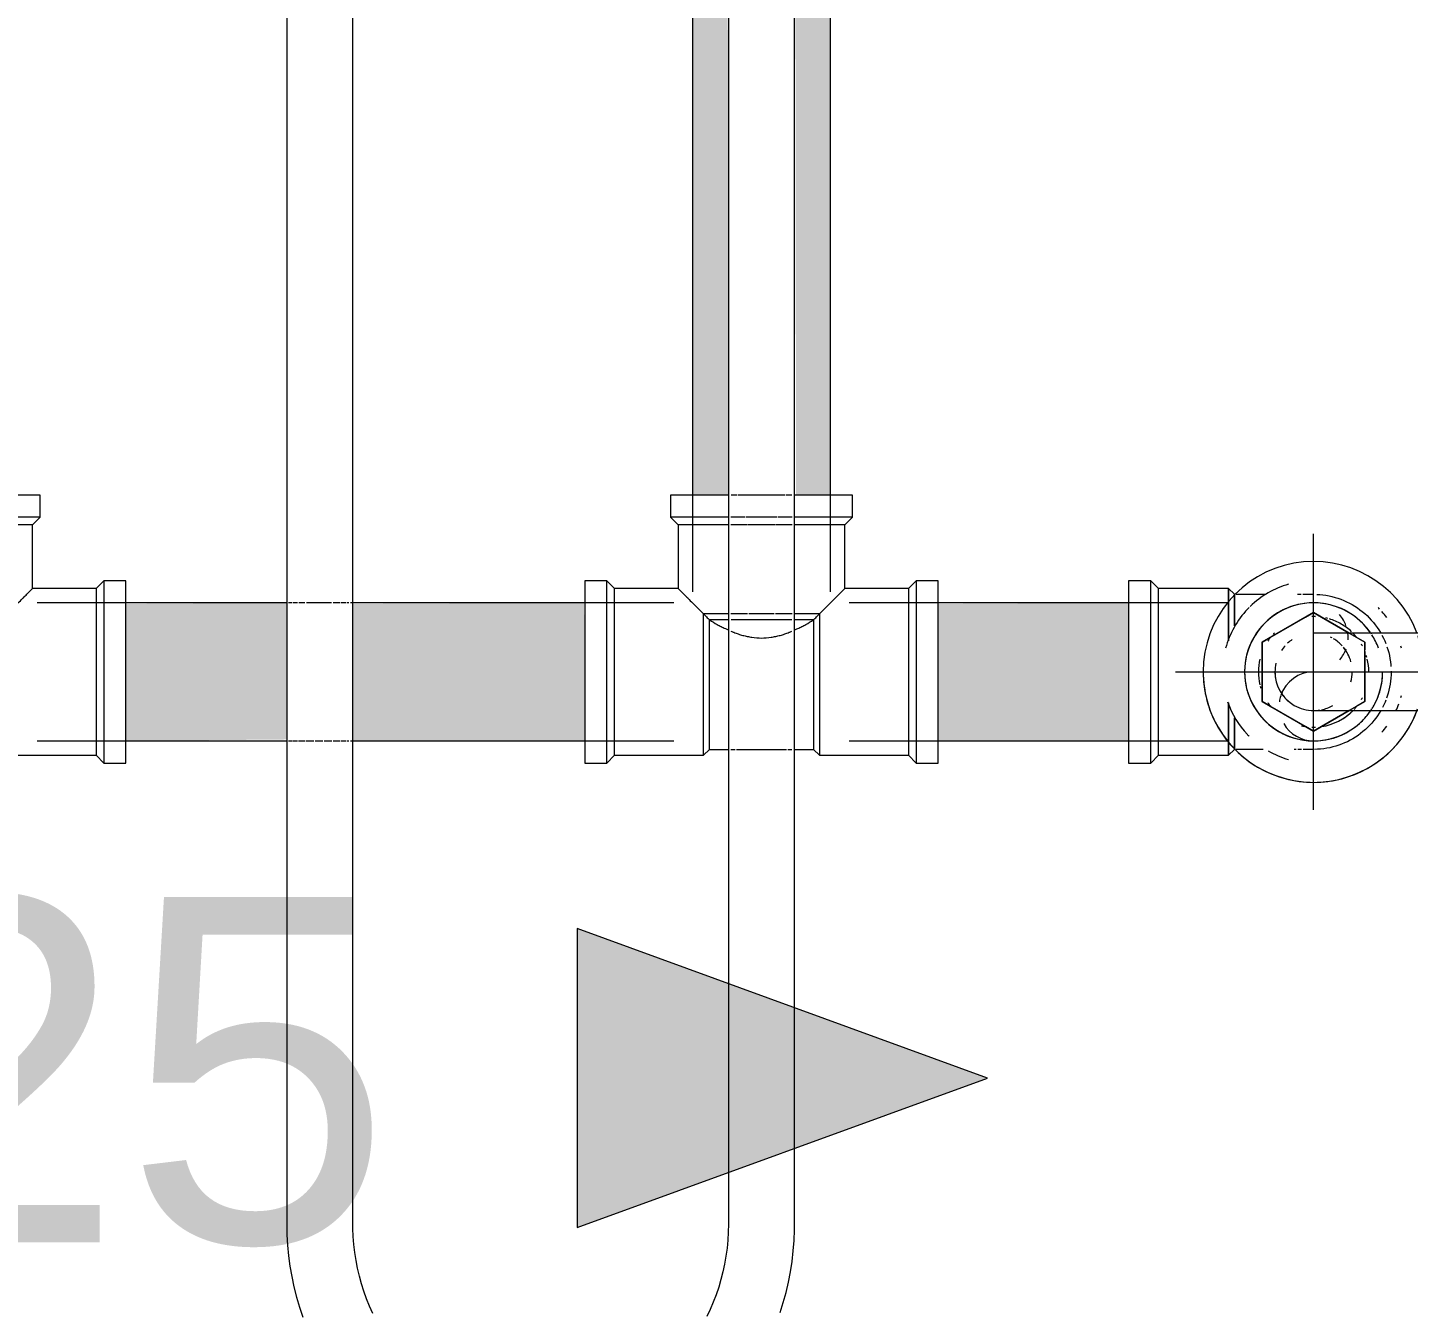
# Model space of a CAD drawing. Header units: metres. Extents: x 15 to 69.3, y -12.4 to 16.4.
# Drawn here: x 27.5395 to 27.7896, y 0.084 to 0.3166 of the extents above; entities that cross this region are included whole.
import ezdxf

# ---------------------------------------------------------------- set-up
doc = ezdxf.new("R2010")
doc.units = ezdxf.units.M
for name, color, linetype, lineweight in [('A-ANNO-DIMS', 7, 'Continuous', 5), ('A-ANNO-DIMS-25', 7, 'Continuous', 5), ('P-PIPE', 7, 'Continuous', 5), ('P-PIPE-CNTR', 7, 'Continuous', 5), ('P-PIPE-IDEN', 7, 'Continuous', 5), ('P-SANR-FIXT', 7, 'Continuous', 5)]:
    doc.layers.add(name, color=color, linetype=linetype, lineweight=lineweight)
doc.styles.add('Arial_1', font='arial.ttf', dxfattribs={"height": 0.0625})
doc.styles.add('Century Gothic_4', font='GOTHIC.TTF', dxfattribs={"height": 0.0375})
doc.dimstyles.new('Setores_1_5_1', dxfattribs={"dimscale": 0.3048, "dimtxt": 0.039156, "dimasz": 0.260417, "dimexe": 0.19685, "dimexo": 0.123031, "dimgap": 0.143537, "dimtad": 1, "dimrnd": 0.01, "dimzin": 0, "dimdsep": 46, "dimtxsty": 'Century Gothic_4', "dimblk1": 'OBLIQUE', "dimblk2": 'OBLIQUE', "dimsah": 1, "dimcen": 0.09, "dimazin": 0, "dimtfac": 1, "dimtdec": 4, "dimtix": 1, "dimtmove": 0, "dimatfit": 3, "dimfxl": 1, "dimtvp": 1, "dimtolj": 1, "dimtzin": 0, "dimarcsym": 2})

# ---------------------------------------------------------------- blocks, each defined once
blk = doc.blocks.new('UT_Bacia com caixa acoplada - UT_Bacia com caixa acoplada-3248018-AA')
at = {"layer": 'P-SANR-FIXT'}
for start, end in [(34.3456, 180), (180, 325.6544)]:
    blk.add_arc((-12.88067, 0.2), 0.0125, start, end, dxfattribs=at)
at = {"layer": 'P-SANR-FIXT', "color": 254, "true_color": 0xdfdfdf}
for start, end in [(120, 180), (60.0003, 119.9994), (205.9319, 239.9925), (240, 299.9886)]:
    blk.add_arc((-12.88067, 0.2), 0.0125, start, end, dxfattribs=at)
at = {"layer": 'P-SANR-FIXT', "color": 253, "true_color": 0xa6a6a6}
blk.add_arc((-12.88067, 0.2), 0.0125, 330, 360, dxfattribs=at)
at = {"layer": 'P-SANR-FIXT', "color": 7, "true_color": 0xf3f3f3}
for start, end in [(340.9311, 0), (334.5793, 339.5608)]:
    blk.add_arc((-12.88067, 0.2), 0.0125, start, end, dxfattribs=at)
blk = doc.blocks.new('Celite_Flexivel_Metais - 300mm Aço Inox - 1_2_-3607260-AA')
at = {"layer": 'P-SANR-FIXT', "color": 7, "true_color": 0xfafafa}
for p, q in [((-12.84067, 0.406), (-12.84244, 0.406)), ((-12.84067, 0.406), (-12.83933, 0.406)), ((-12.83928, 0.406), (-12.83067, 0.406)), ((-12.83928, 0.406), (-12.83326, 0.406)), ((-12.83326, 0.406), (-12.83067, 0.406)), ((-12.83067, 0.406), (-12.82101, 0.406)), ((-12.83067, 0.406), (-12.82101, 0.406)), ((-12.83067, 0.406), (-12.83067, 0.405)), ((-12.82101, 0.406), (-12.82067, 0.406)), ((-12.8189, 0.406), (-12.82067, 0.406)), ((-12.84067, 0.391), (-12.83933, 0.391)), ((-12.83932, 0.391), (-12.83848, 0.391)), ((-12.83847, 0.391), (-12.83932, 0.391)), ((-12.83848, 0.391), (-12.83932, 0.391)), ((-12.83821, 0.391), (-12.83774, 0.391)), ((-12.83774, 0.391), (-12.83821, 0.391)), ((-12.83779, 0.391), (-12.83816, 0.391)), ((-12.83767, 0.391), (-12.8368, 0.391)), ((-12.83767, 0.391), (-12.8368, 0.391)), ((-12.83674, 0.391), (-12.83568, 0.391)), ((-12.83674, 0.391), (-12.83568, 0.391)), ((-12.83562, 0.391), (-12.82572, 0.391)), ((-12.83562, 0.391), (-12.82572, 0.391)), ((-12.82567, 0.391), (-12.82461, 0.391)), ((-12.82567, 0.391), (-12.82461, 0.391)), ((-12.82454, 0.391), (-12.82367, 0.391)), ((-12.82454, 0.391), (-12.82367, 0.391)), ((-12.8236, 0.391), (-12.82202, 0.391)), ((-12.82202, 0.391), (-12.8236, 0.391)), ((-12.82203, 0.391), (-12.82355, 0.391)), ((-12.82201, 0.391), (-12.82067, 0.391)), ((-12.83749, 0.371), (-12.83704, 0.371)), ((-12.83674, 0.371), (-12.83516, 0.371)), ((-12.835, 0.371), (-12.82461, 0.371)), ((-12.82456, 0.371), (-12.82385, 0.371))]:
    blk.add_line(p, q, dxfattribs=at)
at = {"layer": 'P-SANR-FIXT', "color": 7, "true_color": 0xf3f3f3}
for p, q in [((-12.84244, 0.406), (-12.83067, 0.406)), ((-12.83067, 0.406), (-12.8189, 0.406)), ((-12.83067, 0.39281), (-12.84067, 0.39281)), ((-12.8236, 0.39281), (-12.83067, 0.39281)), ((-12.82067, 0.39281), (-12.82338, 0.39281)), ((-12.84067, 0.391), (-12.83933, 0.391)), ((-12.83933, 0.391), (-12.84067, 0.391)), ((-12.83847, 0.391), (-12.83932, 0.391)), ((-12.82203, 0.391), (-12.83816, 0.391)), ((-12.82201, 0.391), (-12.82067, 0.391)), ((-12.82067, 0.391), (-12.82201, 0.391)), ((-12.83706, 0.371), (-12.83767, 0.371)), ((-12.83706, 0.371), (-12.83767, 0.371)), ((-12.83518, 0.371), (-12.83674, 0.371)), ((-12.83518, 0.371), (-12.83674, 0.371)), ((-12.82461, 0.371), (-12.83503, 0.371)), ((-12.82461, 0.371), (-12.83503, 0.371)), ((-12.82367, 0.371), (-12.82454, 0.371)), ((-12.82367, 0.371), (-12.82454, 0.371))]:
    blk.add_line(p, q, dxfattribs=at)
at = {"layer": 'P-SANR-FIXT'}
for p, q in [((-12.84244, 0.406), (-12.84244, 0.405)), ((-12.83067, 0.405), (-12.83067, 0.406)), ((-12.8189, 0.406), (-12.8189, 0.405)), ((-12.83767, 0.28593), (-12.83767, 0.22)), ((-12.82367, 0.22), (-12.82367, 0.26536)), ((-12.88067, 0.21073), (-12.88997, 0.20537)), ((-12.87421, 0.207), (-12.88067, 0.21073)), ((-12.88997, 0.20537), (-12.88997, 0.19463)), ((-12.85067, 0.207), (-12.86067, 0.207)), ((-12.88997, 0.19463), (-12.88067, 0.18927)), ((-12.88067, 0.18927), (-12.87421, 0.193)), ((-12.86067, 0.193), (-12.85067, 0.193))]:
    blk.add_line(p, q, dxfattribs=at)
at = {"layer": 'P-SANR-FIXT', "color": 253, "true_color": 0xa6a6a6}
for p, q in [((-12.84244, 0.406), (-12.84244, 0.405)), ((-12.8189, 0.406), (-12.8189, 0.405)), ((-12.84244, 0.405), (-12.84244, 0.40469)), ((-12.84244, 0.40443), (-12.84244, 0.391)), ((-12.83067, 0.391), (-12.83067, 0.4045)), ((-12.8189, 0.405), (-12.8189, 0.40085)), ((-12.8189, 0.40081), (-12.8189, 0.391)), ((-12.84067, 0.39281), (-12.84067, 0.391)), ((-12.82067, 0.391), (-12.82067, 0.39281)), ((-12.83067, 0.391), (-12.84244, 0.391)), ((-12.83932, 0.391), (-12.83932, 0.371)), ((-12.8189, 0.391), (-12.83067, 0.391)), ((-12.82203, 0.371), (-12.82203, 0.391)), ((-12.83932, 0.371), (-12.83903, 0.371)), ((-12.83903, 0.371), (-12.83704, 0.371)), ((-12.83767, 0.371), (-12.83767, 0.28593)), ((-12.83679, 0.371), (-12.83516, 0.371)), ((-12.835, 0.371), (-12.82203, 0.371)), ((-12.82367, 0.26536), (-12.82367, 0.371)), ((-12.88212, 0.20989), (-12.88067, 0.21073)), ((-12.88067, 0.21073), (-12.87922, 0.20989)), ((-12.88852, 0.2062), (-12.88212, 0.20989)), ((-12.87922, 0.20989), (-12.87421, 0.207)), ((-12.88997, 0.20537), (-12.88852, 0.2062)), ((-12.88997, 0.20369), (-12.88997, 0.20537)), ((-12.87138, 0.20537), (-12.87421, 0.207)), ((-12.87138, 0.19463), (-12.87138, 0.20537)), ((-12.88997, 0.19631), (-12.88997, 0.20369)), ((-12.88997, 0.19463), (-12.88997, 0.19631)), ((-12.88852, 0.1938), (-12.88997, 0.19463)), ((-12.88212, 0.19011), (-12.88852, 0.1938)), ((-12.87421, 0.193), (-12.87922, 0.19011)), ((-12.87421, 0.193), (-12.87138, 0.19463)), ((-12.88067, 0.18927), (-12.88212, 0.19011)), ((-12.87922, 0.19011), (-12.88067, 0.18927))]:
    blk.add_line(p, q, dxfattribs=at)
at = {"layer": 'P-SANR-FIXT', "color": 7, "true_color": 0xfdfdfd}
for p, q in [((-12.83933, 0.406), (-12.84067, 0.406)), ((-12.83574, 0.406), (-12.83926, 0.406)), ((-12.83067, 0.406), (-12.83567, 0.406)), ((-12.82067, 0.406), (-12.83067, 0.406)), ((-12.83067, 0.4045), (-12.83067, 0.39281)), ((-12.83932, 0.391), (-12.83842, 0.391)), ((-12.83816, 0.391), (-12.83774, 0.391)), ((-12.83679, 0.391), (-12.83749, 0.391)), ((-12.83746, 0.391), (-12.83684, 0.391)), ((-12.83684, 0.391), (-12.83746, 0.391)), ((-12.83679, 0.391), (-12.83567, 0.391)), ((-12.83567, 0.391), (-12.83679, 0.391)), ((-12.83572, 0.391), (-12.83674, 0.391)), ((-12.835, 0.391), (-12.83566, 0.391)), ((-12.83563, 0.391), (-12.83067, 0.391)), ((-12.83067, 0.391), (-12.83563, 0.391)), ((-12.82568, 0.391), (-12.835, 0.391)), ((-12.83067, 0.391), (-12.82572, 0.391)), ((-12.82572, 0.391), (-12.83067, 0.391)), ((-12.82567, 0.391), (-12.82456, 0.391)), ((-12.82456, 0.391), (-12.82567, 0.391)), ((-12.82461, 0.391), (-12.82563, 0.391)), ((-12.82385, 0.391), (-12.82456, 0.391)), ((-12.82451, 0.391), (-12.82388, 0.391)), ((-12.82388, 0.391), (-12.82451, 0.391)), ((-12.8236, 0.391), (-12.82203, 0.391))]:
    blk.add_line(p, q, dxfattribs=at)
at = {"layer": 'P-SANR-FIXT', "color": 254, "true_color": 0xdfdfdf}
for p, q in [((-12.84244, 0.405), (-12.84244, 0.40469)), ((-12.84244, 0.40443), (-12.84244, 0.391)), ((-12.8189, 0.405), (-12.8189, 0.40085)), ((-12.8189, 0.40081), (-12.8189, 0.391)), ((-12.83067, 0.39281), (-12.84067, 0.39281)), ((-12.8236, 0.39281), (-12.83067, 0.39281)), ((-12.82067, 0.39281), (-12.82338, 0.39281)), ((-12.84244, 0.391), (-12.84067, 0.391)), ((-12.84067, 0.391), (-12.83067, 0.391)), ((-12.84033, 0.391), (-12.84067, 0.391)), ((-12.83067, 0.391), (-12.84033, 0.391)), ((-12.83067, 0.391), (-12.82067, 0.391)), ((-12.82067, 0.391), (-12.83067, 0.391)), ((-12.82067, 0.391), (-12.8189, 0.391)), ((-12.83932, 0.371), (-12.83773, 0.371)), ((-12.83706, 0.371), (-12.83767, 0.371)), ((-12.83706, 0.371), (-12.83767, 0.371)), ((-12.83518, 0.371), (-12.83674, 0.371)), ((-12.83518, 0.371), (-12.83674, 0.371)), ((-12.82461, 0.371), (-12.83503, 0.371)), ((-12.82717, 0.371), (-12.83503, 0.371)), ((-12.82461, 0.371), (-12.82717, 0.371)), ((-12.82367, 0.371), (-12.82454, 0.371)), ((-12.82367, 0.371), (-12.82454, 0.371)), ((-12.82362, 0.371), (-12.82203, 0.371)), ((-12.87421, 0.207), (-12.87283, 0.2062)), ((-12.87269, 0.20612), (-12.87138, 0.20537)), ((-12.87138, 0.20537), (-12.87138, 0.20396)), ((-12.87138, 0.20369), (-12.87138, 0.19631)), ((-12.87138, 0.19631), (-12.87138, 0.19463)), ((-12.87283, 0.1938), (-12.87421, 0.193)), ((-12.87138, 0.19463), (-12.87283, 0.1938))]:
    blk.add_line(p, q, dxfattribs=at)
at = {"layer": 'P-SANR-FIXT', "color": 7, "true_color": 0xfefefe}
for p, q in [((-12.83067, 0.39281), (-12.83067, 0.391)), ((-12.83743, 0.391), (-12.83679, 0.391)), ((-12.83674, 0.391), (-12.83567, 0.391)), ((-12.83562, 0.391), (-12.83067, 0.391)), ((-12.83067, 0.391), (-12.82572, 0.391)), ((-12.82567, 0.391), (-12.82461, 0.391)), ((-12.82456, 0.391), (-12.82391, 0.391))]:
    blk.add_line(p, q, dxfattribs=at)
at = {"layer": 'P-SANR-FIXT', "flags": 128}
for points in [[(-12.85067, 0.193), (-12.84959, 0.19302), (-12.84852, 0.19309), (-12.84744, 0.19319), (-12.84637, 0.19334), (-12.84531, 0.19354), (-12.84426, 0.19377), (-12.84321, 0.19405), (-12.84218, 0.19437), (-12.84116, 0.19473), (-12.84016, 0.19513), (-12.83917, 0.19557), (-12.83821, 0.19605), (-12.83726, 0.19657), (-12.83633, 0.19712), (-12.83543, 0.19772), (-12.83455, 0.19834), (-12.8337, 0.19901), (-12.83287, 0.1997), (-12.83207, 0.20043), (-12.8313, 0.20119), (-12.83057, 0.20198), (-12.82986, 0.2028), (-12.82919, 0.20364), (-12.82856, 0.20451), (-12.82795, 0.20541), (-12.82739, 0.20633), (-12.82686, 0.20727), (-12.82637, 0.20824), (-12.82592, 0.20922), (-12.82551, 0.21022), (-12.82514, 0.21123), (-12.82481, 0.21226), (-12.82452, 0.2133), (-12.82427, 0.21435), (-12.82407, 0.21541), (-12.8239, 0.21648), (-12.82378, 0.21755), (-12.82371, 0.21863), (-12.82368, 0.21971), (-12.82367, 0.22)], [(-12.83767, 0.22), (-12.83768, 0.21948), (-12.83772, 0.21896), (-12.83777, 0.21844), (-12.83784, 0.21793), (-12.83793, 0.21742), (-12.83805, 0.21691), (-12.83818, 0.21641), (-12.83833, 0.21591), (-12.83851, 0.21542), (-12.8387, 0.21494), (-12.83891, 0.21446), (-12.83914, 0.214), (-12.83939, 0.21354), (-12.83966, 0.21309), (-12.83994, 0.21266), (-12.84025, 0.21224), (-12.84057, 0.21183), (-12.8409, 0.21143), (-12.84125, 0.21104), (-12.84162, 0.21067), (-12.842, 0.21032), (-12.84239, 0.20998), (-12.8428, 0.20966), (-12.84322, 0.20935), (-12.84365, 0.20906), (-12.84409, 0.20879), (-12.84455, 0.20853), (-12.84501, 0.2083), (-12.84548, 0.20808), (-12.84596, 0.20788), (-12.84645, 0.2077), (-12.84695, 0.20755), (-12.84745, 0.20741), (-12.84795, 0.20729), (-12.84846, 0.20719), (-12.84898, 0.20711), (-12.84949, 0.20705), (-12.85001, 0.20702), (-12.85053, 0.207), (-12.85067, 0.207)], [(-12.86067, 0.207), (-12.86147, 0.207), (-12.86227, 0.207), (-12.86307, 0.207), (-12.86386, 0.207), (-12.86465, 0.207), (-12.86543, 0.207), (-12.8662, 0.207), (-12.86696, 0.207), (-12.86772, 0.207), (-12.86846, 0.207), (-12.86919, 0.207), (-12.86991, 0.207), (-12.87061, 0.207), (-12.8713, 0.207), (-12.87197, 0.207), (-12.87262, 0.207), (-12.87325, 0.207), (-12.87386, 0.207), (-12.87445, 0.207), (-12.87502, 0.207), (-12.87557, 0.207), (-12.87609, 0.207), (-12.87659, 0.207), (-12.87706, 0.207), (-12.8775, 0.207), (-12.87792, 0.207), (-12.87831, 0.207), (-12.87868, 0.207), (-12.87901, 0.207), (-12.87931, 0.207), (-12.87959, 0.207), (-12.87983, 0.207), (-12.88005, 0.207), (-12.88023, 0.207), (-12.88038, 0.207), (-12.8805, 0.207), (-12.88059, 0.207), (-12.88065, 0.207), (-12.88067, 0.207), (-12.88067, 0.207)], [(-12.88067, 0.193), (-12.88066, 0.193), (-12.88061, 0.193), (-12.88053, 0.193), (-12.88042, 0.193), (-12.88027, 0.193), (-12.8801, 0.193), (-12.87989, 0.193), (-12.87966, 0.193), (-12.87939, 0.193), (-12.87909, 0.193), (-12.87877, 0.193), (-12.87841, 0.193), (-12.87803, 0.193), (-12.87762, 0.193), (-12.87718, 0.193), (-12.87672, 0.193), (-12.87622, 0.193), (-12.87571, 0.193), (-12.87517, 0.193), (-12.87461, 0.193), (-12.87402, 0.193), (-12.87342, 0.193), (-12.87279, 0.193), (-12.87214, 0.193), (-12.87148, 0.193), (-12.8708, 0.193), (-12.8701, 0.193), (-12.86939, 0.193), (-12.86866, 0.193), (-12.86792, 0.193), (-12.86717, 0.193), (-12.86641, 0.193), (-12.86564, 0.193), (-12.86486, 0.193), (-12.86407, 0.193), (-12.86328, 0.193), (-12.86249, 0.193), (-12.86169, 0.193), (-12.86089, 0.193), (-12.86067, 0.193)]]:
    blk.add_lwpolyline(points, dxfattribs=at)
at = {"layer": 'P-SANR-FIXT'}
for radius, start, end in [(0.02, 20.6709, 180), (0.02, 180, 339.3291), (0.01, 278.3378, 315.3414)]:
    blk.add_arc((-12.88067, 0.2), radius, start, end, dxfattribs=at)
at = {"layer": 'P-SANR-FIXT', "color": 253, "true_color": 0xa6a6a6}
for radius, start, end in [(0.02, 20.6709, 180), (0.01, 88.0145, 91.728), (0.01, 60.0005, 73.403), (0.01, 46.5979, 60), (0.007, 123.4379, 132.2346), (0.007, 61.4378, 64.2857), (0.007, 42.2301, 58.8197), (0.01, 38.3378, 44.6686), (0.02, 15, 19.0065), (0.007, 137.7654, 146.5621), (0.02, 0, 14.2779), (0.01, 166.588, 180), (0.02, 180, 195), (0.01, 180, 193.4137), (0.007, 180, 240), (0.007, 345, 0), (0.02, 345.6596, 0), (0.007, 213.4379, 222.2346), (0.02, 195, 225), (0.007, 227.7654, 236.5621), (0.007, 240, 270), (0.007, 270, 279.1553), (0.007, 270, 279.1553), (0.007, 281.5301, 300), (0.007, 281.5301, 300), (0.02, 285, 339.3291), (0.01, 301.9411, 312.367), (0.02, 339.3291, 340.4135), (0.01, 257.2363, 260.4879), (0.01, 268.272, 270), (0.01, 270, 271.9855), (0.02, 225, 255), (0.02, 255, 285)]:
    blk.add_arc((-12.88067, 0.2), radius, start, end, dxfattribs=at)
at = {"layer": 'P-SANR-FIXT', "color": 254, "true_color": 0xdfdfdf}
for radius, start, end in [(0.01, 87.9416, 91.7848), (0.01, 75, 77.2296), (0.01, 140.4879, 146.2256), (0.01, 135, 137.2328), (0.02, 15, 19.0065), (0.007, 15, 39.7311), (0.007, 30.1914, 38.5714), (0.01, 28.0145, 30), (0.02, 0, 14.2779), (0.007, 167.0919, 180), (0.01, 0, 13.4127), (0.007, 180, 192.9081), (0.02, 345.6596, 0), (0.01, 330, 331.9855), (0.01, 213.7744, 219.5121), (0.007, 270, 279.1553), (0.007, 281.5301, 300), (0.01, 317.2371, 320.4879), (0.02, 339.3291, 340.4135), (0.01, 268.2152, 272.0584)]:
    blk.add_arc((-12.88067, 0.2), radius, start, end, dxfattribs=at)
at = {"layer": 'P-SANR-FIXT', "color": 7, "true_color": 0xf3f3f3}
for radius, start, end in [(0.007, 15, 39.7311), (0.01, 27.9416, 30), (0.01, 15, 17.2223), (0.01, 195, 197.2215)]:
    blk.add_arc((-12.88067, 0.2), radius, start, end, dxfattribs=at)
at = {"layer": 'P-SANR-FIXT', "color": 7, "true_color": 0xfafafa}
blk.add_arc((-12.88067, 0.2), 0.01, 330, 332.0584, dxfattribs=at)
blk = doc.blocks.new('Joelho 45_90 - Agua Fria_Soldavel - MEP - Tigre - Standard-3523191-AA')
at = {"layer": 'P-PIPE'}
for p, q in [((-12.91017, 0.2165), (-12.91417, 0.2165)), ((-12.91417, 0.2165), (-12.91417, 0.2)), ((-12.90877, 0.2151), (-12.91017, 0.2165)), ((-12.91017, 0.2), (-12.91017, 0.2165)), ((-12.89607, 0.2151), (-12.90877, 0.2151)), ((-12.90877, 0.2), (-12.90877, 0.2151)), ((-12.89497, 0.21404), (-12.89607, 0.2151)), ((-12.89607, 0.2151), (-12.89607, 0.21258)), ((-12.89607, 0.21258), (-12.89607, 0.2151)), ((-12.91417, 0.2), (-12.91417, 0.1835)), ((-12.91017, 0.1835), (-12.91017, 0.2)), ((-12.90877, 0.1849), (-12.90877, 0.2)), ((-12.89607, 0.18742), (-12.89607, 0.1849)), ((-12.89607, 0.1849), (-12.89607, 0.18742)), ((-12.89607, 0.1849), (-12.89497, 0.18596)), ((-12.91417, 0.1835), (-12.91017, 0.1835)), ((-12.91017, 0.1835), (-12.90877, 0.1849)), ((-12.90877, 0.1849), (-12.89607, 0.1849))]:
    blk.add_line(p, q, dxfattribs=at)
at = {"layer": 'P-PIPE', "color": 253, "true_color": 0xa6a6a6}
for p, q in [((-12.89497, 0.20833), (-12.89497, 0.21402)), ((-12.89497, 0.21402), (-12.89497, 0.20833)), ((-12.89607, 0.21258), (-12.89607, 0.20562)), ((-12.89607, 0.20562), (-12.89607, 0.21258)), ((-12.86663, 0.20015), (-12.86663, 0.2)), ((-12.89607, 0.19438), (-12.89607, 0.18742)), ((-12.89607, 0.18742), (-12.89607, 0.19438)), ((-12.89497, 0.18598), (-12.89497, 0.19167)), ((-12.89497, 0.19167), (-12.89497, 0.18598)), ((-12.89482, 0.18596), (-12.89497, 0.18596)), ((-12.88385, 0.18596), (-12.88422, 0.18596))]:
    blk.add_line(p, q, dxfattribs=at)
at = {"layer": 'P-PIPE', "color": 253, "true_color": 0xa6a6a6, "flags": 128}
for points in [[(-12.8947, 0.21404), (-12.8944, 0.21404), (-12.89383, 0.21404), (-12.89326, 0.21404), (-12.8927, 0.21404), (-12.89213, 0.21404), (-12.89157, 0.21404), (-12.89102, 0.21404), (-12.89048, 0.21404), (-12.88994, 0.21404), (-12.88951, 0.21404)], [(-12.8836, 0.21404), (-12.88326, 0.21404), (-12.88294, 0.21404)], [(-12.88264, 0.21404), (-12.88236, 0.21404), (-12.8821, 0.21404), (-12.88186, 0.21404), (-12.88165, 0.21404), (-12.88145, 0.21404), (-12.88127, 0.21404)], [(-12.86829, 0.20662), (-12.86804, 0.20612), (-12.8678, 0.20561), (-12.8676, 0.20512)], [(-12.86739, 0.20456), (-12.86722, 0.20403), (-12.86707, 0.20348), (-12.86694, 0.20294), (-12.86684, 0.20239), (-12.86675, 0.20183), (-12.86669, 0.20127), (-12.86667, 0.20098)], [(-12.86663, 0.2), (-12.86664, 0.19944), (-12.86668, 0.19888), (-12.86673, 0.19832), (-12.86681, 0.19776), (-12.86691, 0.19721), (-12.86704, 0.19666), (-12.86718, 0.19612), (-12.86735, 0.19558), (-12.86747, 0.19522)], [(-12.86761, 0.19487), (-12.86774, 0.19453), (-12.86797, 0.19402), (-12.86822, 0.19352)], [(-12.88979, 0.18596), (-12.89033, 0.18596), (-12.89087, 0.18596), (-12.89142, 0.18596), (-12.89198, 0.18596), (-12.89254, 0.18596), (-12.89311, 0.18596), (-12.89368, 0.18596), (-12.89425, 0.18596), (-12.8947, 0.18596)], [(-12.88286, 0.18596), (-12.88317, 0.18596), (-12.8835, 0.18596)], [(-12.88123, 0.18596), (-12.8814, 0.18596), (-12.88159, 0.18596), (-12.8818, 0.18596), (-12.88204, 0.18596), (-12.88229, 0.18596), (-12.88256, 0.18596)]]:
    blk.add_lwpolyline(points, dxfattribs=at)
at = {"layer": 'P-PIPE', "flags": 128}
for points in [[(-12.88127, 0.21404), (-12.88112, 0.21404), (-12.88099, 0.21404), (-12.88088, 0.21404), (-12.8808, 0.21404), (-12.88073, 0.21404), (-12.88069, 0.21404), (-12.88067, 0.21404)], [(-12.88011, 0.21403), (-12.87955, 0.214), (-12.87899, 0.21394), (-12.87844, 0.21386), (-12.87788, 0.21376), (-12.87734, 0.21364), (-12.87679, 0.21349), (-12.87626, 0.21333), (-12.87573, 0.21314), (-12.87521, 0.21293), (-12.87469, 0.2127), (-12.87419, 0.21245), (-12.8737, 0.21218), (-12.87322, 0.2119), (-12.87275, 0.21159), (-12.87229, 0.21126), (-12.87185, 0.21092), (-12.87142, 0.21056), (-12.871, 0.21018), (-12.8706, 0.20978), (-12.87022, 0.20937), (-12.86985, 0.20895), (-12.8695, 0.20851), (-12.86917, 0.20805), (-12.86886, 0.20759), (-12.86857, 0.20711)], [(-12.86849, 0.19302), (-12.86878, 0.19254), (-12.86909, 0.19207), (-12.86941, 0.19162), (-12.86976, 0.19117), (-12.87012, 0.19074), (-12.8705, 0.19033), (-12.87089, 0.18993), (-12.8713, 0.18955), (-12.87173, 0.18918), (-12.87217, 0.18883), (-12.87262, 0.1885), (-12.87309, 0.18819), (-12.87357, 0.18789), (-12.87406, 0.18762), (-12.87456, 0.18736), (-12.87507, 0.18713), (-12.87559, 0.18691), (-12.87611, 0.18672), (-12.87665, 0.18655), (-12.87719, 0.1864), (-12.87774, 0.18627), (-12.87829, 0.18616), (-12.87884, 0.18608), (-12.8794, 0.18602), (-12.87996, 0.18598), (-12.88052, 0.18596)], [(-12.88068, 0.18596), (-12.88072, 0.18596), (-12.88078, 0.18596), (-12.88086, 0.18596), (-12.88096, 0.18596), (-12.88108, 0.18596), (-12.88123, 0.18596)]]:
    blk.add_lwpolyline(points, dxfattribs=at)
at = {"layer": 'P-PIPE', "color": 253, "true_color": 0xa6a6a6}
for start, end in [(105.9022, 119.9998), (120, 134.0982), (136.5303, 165), (135, 136.4385), (43.5615, 45), (36.6473, 41.4149), (199.2509, 203.3538), (199.3794, 223.4697), (318.5851, 323.3527), (223.5615, 225), (240, 254.0961)]:
    blk.add_arc((-12.88067, 0.2), 0.0165, start, end, dxfattribs=at)
at = {"layer": 'P-PIPE', "color": 254, "true_color": 0xdfdfdf}
for radius, start, end in [(0.0125, 120, 135), (0.0125, 105, 119.9994), (0.0125, 90, 105), (0.0125, 135, 195), (0.0165, 15, 16.4385), (0.0165, 343.5615, 345), (0.0165, 334.7117, 339.4621), (0.0125, 240, 270), (0.0125, 270, 285), (0.0125, 285, 299.9886)]:
    blk.add_arc((-12.88067, 0.2), radius, start, end, dxfattribs=at)
at = {"layer": 'P-PIPE', "color": 7, "true_color": 0xf3f3f3}
for start, end in [(345, 0), (334.5793, 339.5608), (340.9311, 345)]:
    blk.add_arc((-12.88067, 0.2), 0.0125, start, end, dxfattribs=at)
blk = doc.blocks.new('Te_Reducao - Agua Fria_Soldavel - MEP - Tigre - Standard-2488-AA')
at = {"layer": 'P-PIPE'}
for p, q in [((-13.14431, 0.232), (-13.14431, 0.228)), ((-13.11131, 0.232), (-13.14431, 0.232)), ((-13.11131, 0.228), (-13.11131, 0.232)), ((-13.14431, 0.228), (-13.14291, 0.2266)), ((-13.11131, 0.228), (-13.14431, 0.228)), ((-13.11271, 0.2266), (-13.11131, 0.228)), ((-13.14291, 0.2266), (-13.14291, 0.2151)), ((-13.11271, 0.2266), (-13.14291, 0.2266)), ((-13.11271, 0.2151), (-13.11271, 0.2266)), ((-13.15581, 0.2165), (-13.15981, 0.2165)), ((-13.15981, 0.2165), (-13.15981, 0.1835)), ((-13.15441, 0.2151), (-13.15581, 0.2165)), ((-13.15581, 0.1835), (-13.15581, 0.2165)), ((-13.14291, 0.2151), (-13.15441, 0.2151)), ((-13.15441, 0.1849), (-13.15441, 0.2151)), ((-13.10121, 0.2151), (-13.11271, 0.2151)), ((-13.09981, 0.2165), (-13.10121, 0.2151)), ((-13.10121, 0.2151), (-13.10121, 0.1849)), ((-13.09581, 0.2165), (-13.09981, 0.2165)), ((-13.09981, 0.2165), (-13.09981, 0.1835)), ((-13.09581, 0.1835), (-13.09581, 0.2165)), ((-13.11731, 0.2105), (-13.13831, 0.2105)), ((-13.13831, 0.1849), (-13.13831, 0.2105)), ((-13.11731, 0.2105), (-13.11731, 0.1849)), ((-13.11841, 0.2094), (-13.13721, 0.2094)), ((-13.13721, 0.18596), (-13.13721, 0.2094)), ((-13.11841, 0.2094), (-13.11841, 0.18596)), ((-13.13831, 0.1849), (-13.13721, 0.18596)), ((-13.13721, 0.18596), (-13.12781, 0.18596)), ((-13.12781, 0.18596), (-13.11841, 0.18596)), ((-13.11841, 0.18596), (-13.11731, 0.1849)), ((-13.15981, 0.1835), (-13.15581, 0.1835)), ((-13.15581, 0.1835), (-13.15441, 0.1849)), ((-13.15441, 0.1849), (-13.13831, 0.1849)), ((-13.11731, 0.1849), (-13.10121, 0.1849)), ((-13.10121, 0.1849), (-13.09981, 0.1835)), ((-13.09981, 0.1835), (-13.09581, 0.1835))]:
    blk.add_line(p, q, dxfattribs=at)
for points, knots in [([(-13.14291, 0.2151), (-13.14291, 0.21509), (-13.14272, 0.21492), (-13.14215, 0.21435), (-13.14168, 0.21387), (-13.14124, 0.21344), (-13.14077, 0.21296), (-13.13985, 0.21204), (-13.13894, 0.21115), (-13.13831, 0.2105)], [0, 0, 0, 0, 0.25, 0.375, 0.5, 0.5625, 0.625, 0.75, 1, 1, 1, 1]), ([(-13.11731, 0.2105), (-13.11667, 0.21115), (-13.11576, 0.21204), (-13.11484, 0.21296), (-13.11437, 0.21344), (-13.11404, 0.21376), (-13.11374, 0.21406), (-13.11339, 0.21442), (-13.11289, 0.21492), (-13.11271, 0.21509), (-13.11271, 0.2151)], [0, 0, 0, 0, 0.25, 0.375, 0.4375, 0.5, 0.5625, 0.625, 0.75, 1, 1, 1, 1]), ([(-13.13721, 0.2094), (-13.13676, 0.20911), (-13.13607, 0.2087), (-13.1351, 0.20819), (-13.13436, 0.20783), (-13.1336, 0.20749), (-13.13282, 0.20715), (-13.13202, 0.20685), (-13.13121, 0.2066), (-13.13038, 0.20642), (-13.12926, 0.20622), (-13.12839, 0.20615), (-13.12781, 0.20613)], [0, 0, 0, 0, 0.166667, 0.25, 0.333333, 0.416667, 0.5, 0.583333, 0.666667, 0.75, 0.833333, 1, 1, 1, 1]), ([(-13.12781, 0.20613), (-13.12722, 0.20615), (-13.12635, 0.20622), (-13.12523, 0.20642), (-13.12441, 0.2066), (-13.12359, 0.20685), (-13.1228, 0.20715), (-13.12201, 0.20749), (-13.12125, 0.20783), (-13.12051, 0.20819), (-13.11955, 0.2087), (-13.11885, 0.20911), (-13.11841, 0.2094)], [0, 0, 0, 0, 0.166667, 0.25, 0.333333, 0.416667, 0.5, 0.583333, 0.666667, 0.75, 0.833333, 1, 1, 1, 1])]:
    blk.add_open_spline(points, degree=3, knots=knots, dxfattribs=at)
for points in [[(-13.13831, 0.2105), (-13.13812, 0.21032), (-13.13776, 0.20995), (-13.13739, 0.20958), (-13.13721, 0.2094)], [(-13.11841, 0.2094), (-13.11822, 0.20958), (-13.11786, 0.20995), (-13.11749, 0.21032), (-13.11731, 0.2105)]]:
    blk.add_open_spline(points, degree=3, dxfattribs=at)
blk = doc.blocks.new('UT_Ducha higiênica - UT_Ducha higiênica-3615605-AA')
at = {"layer": 'P-SANR-FIXT'}
for p, q in [((-13.06667, 0.59383), (-13.06667, 0.1)), ((-13.05467, 0.1), (-13.05467, 0.55829)), ((-12.98667, 0.4381), (-12.98667, 0.1)), ((-12.97467, 0.1), (-12.97467, 0.4381))]:
    blk.add_line(p, q, dxfattribs=at)
at = {"layer": 'P-SANR-FIXT', "flags": 128}
for points in [[(-13.06667, 0.1), (-13.06664, 0.09809), (-13.06653, 0.09619), (-13.06635, 0.09429), (-13.06609, 0.0924), (-13.06577, 0.09052), (-13.06537, 0.08865), (-13.0649, 0.08681), (-13.06436, 0.08498), (-13.06376, 0.08318)], [(-12.9773, 0.08401), (-12.97673, 0.08582), (-12.97622, 0.08766), (-12.97579, 0.08951), (-12.97542, 0.09138), (-12.97513, 0.09327), (-12.97491, 0.09516), (-12.97476, 0.09706), (-12.97468, 0.09897), (-12.97467, 0.1)], [(-12.98667, 0.1), (-12.9867, 0.09855), (-12.98678, 0.0971), (-12.98692, 0.09566), (-12.98711, 0.09422), (-12.98736, 0.09279), (-12.98766, 0.09138), (-12.98802, 0.08998), (-12.98843, 0.08859), (-12.98889, 0.08723), (-12.9894, 0.08588), (-12.98996, 0.08456), (-12.99057, 0.08327)], [(-13.05106, 0.08386), (-13.05165, 0.08517), (-13.05219, 0.0865), (-13.05268, 0.08785), (-13.05312, 0.08923), (-13.0535, 0.09062), (-13.05383, 0.09203), (-13.05411, 0.09345), (-13.05433, 0.09488), (-13.0545, 0.09632), (-13.05461, 0.09777), (-13.05467, 0.09922), (-13.05467, 0.1)]]:
    blk.add_lwpolyline(points, dxfattribs=at)
blk = doc.blocks.new('Te_Reducao - Agua Fria_Soldavel - MEP - Tigre - Standard-V35-AA')
at = {"layer": 'P-PIPE'}
for p, q in [((-12.99717, 0.232), (-12.99717, 0.228)), ((-12.98673, 0.232), (-12.99717, 0.232)), ((-12.96417, 0.232), (-12.97462, 0.232)), ((-12.96417, 0.228), (-12.96417, 0.232)), ((-12.99717, 0.228), (-12.99577, 0.2266)), ((-12.98676, 0.228), (-12.99717, 0.228)), ((-12.96417, 0.228), (-12.97459, 0.228)), ((-12.96557, 0.2266), (-12.96417, 0.228)), ((-12.99577, 0.2266), (-12.99577, 0.2151)), ((-12.98674, 0.2266), (-12.99577, 0.2266)), ((-12.96557, 0.2266), (-12.9746, 0.2266)), ((-12.96557, 0.2151), (-12.96557, 0.2266)), ((-13.00867, 0.2165), (-13.01267, 0.2165)), ((-13.01267, 0.2165), (-13.01267, 0.1835)), ((-13.00727, 0.2151), (-13.00867, 0.2165)), ((-13.00867, 0.1835), (-13.00867, 0.2165)), ((-12.99577, 0.2151), (-13.00727, 0.2151)), ((-13.00727, 0.1849), (-13.00727, 0.2151)), ((-12.95407, 0.2151), (-12.96557, 0.2151)), ((-12.95267, 0.2165), (-12.95407, 0.2151)), ((-12.95407, 0.2151), (-12.95407, 0.1849)), ((-12.94867, 0.2165), (-12.95267, 0.2165)), ((-12.95267, 0.2165), (-12.95267, 0.1835)), ((-12.94867, 0.1835), (-12.94867, 0.2165)), ((-12.98671, 0.2105), (-12.99117, 0.2105)), ((-12.99117, 0.1849), (-12.99117, 0.2105)), ((-12.97017, 0.2105), (-12.97464, 0.2105)), ((-12.97017, 0.2105), (-12.97017, 0.1849)), ((-12.98668, 0.2094), (-12.99007, 0.2094)), ((-12.99007, 0.18596), (-12.99007, 0.2094)), ((-12.97127, 0.2094), (-12.97467, 0.2094)), ((-12.97127, 0.2094), (-12.97127, 0.18596)), ((-12.99117, 0.1849), (-12.99007, 0.18596)), ((-12.99007, 0.18596), (-12.98662, 0.18596)), ((-12.97473, 0.18596), (-12.97127, 0.18596)), ((-12.97127, 0.18596), (-12.97017, 0.1849)), ((-13.01267, 0.1835), (-13.00867, 0.1835)), ((-13.00867, 0.1835), (-13.00727, 0.1849)), ((-13.00727, 0.1849), (-12.99117, 0.1849)), ((-12.97017, 0.1849), (-12.95407, 0.1849)), ((-12.95407, 0.1849), (-12.95267, 0.1835)), ((-12.95267, 0.1835), (-12.94867, 0.1835))]:
    blk.add_line(p, q, dxfattribs=at)
at = {"layer": 'P-PIPE', "color": 253, "true_color": 0xa6a6a6}
for p, q in [((-12.98514, 0.232), (-12.98618, 0.232)), ((-12.9764, 0.232), (-12.98494, 0.232)), ((-12.97516, 0.232), (-12.97621, 0.232)), ((-12.98368, 0.228), (-12.98623, 0.228)), ((-12.97781, 0.228), (-12.98354, 0.228)), ((-12.97512, 0.228), (-12.97767, 0.228)), ((-12.9833, 0.2266), (-12.98622, 0.2266)), ((-12.97821, 0.2266), (-12.98313, 0.2266)), ((-12.97512, 0.2266), (-12.97805, 0.2266)), ((-12.98321, 0.2105), (-12.98621, 0.2105)), ((-12.97836, 0.2105), (-12.98299, 0.2105)), ((-12.97513, 0.2105), (-12.97814, 0.2105)), ((-12.97516, 0.2094), (-12.98619, 0.2094)), ((-12.9862, 0.18596), (-12.98542, 0.18596)), ((-12.98518, 0.18596), (-12.98067, 0.18596)), ((-12.98067, 0.18596), (-12.97617, 0.18596)), ((-12.97592, 0.18596), (-12.97515, 0.18596))]:
    blk.add_line(p, q, dxfattribs=at)
at = {"layer": 'P-PIPE'}
for points, knots in [([(-12.99577, 0.2151), (-12.99577, 0.21509), (-12.99559, 0.21492), (-12.99502, 0.21435), (-12.99455, 0.21387), (-12.99411, 0.21344), (-12.99364, 0.21296), (-12.99272, 0.21204), (-12.99181, 0.21115), (-12.99117, 0.2105)], [0, 0, 0, 0, 0.25, 0.375, 0.5, 0.5625, 0.625, 0.75, 1, 1, 1, 1]), ([(-12.97017, 0.2105), (-12.96954, 0.21115), (-12.96863, 0.21204), (-12.96771, 0.21296), (-12.96724, 0.21344), (-12.96691, 0.21376), (-12.96661, 0.21406), (-12.96626, 0.21442), (-12.96576, 0.21492), (-12.96557, 0.21509), (-12.96557, 0.2151)], [0, 0, 0, 0, 0.25, 0.375, 0.4375, 0.5, 0.5625, 0.625, 0.75, 1, 1, 1, 1]), ([(-12.99007, 0.2094), (-12.98963, 0.20911), (-12.98893, 0.2087), (-12.98797, 0.20819), (-12.9873, 0.20787), (-12.98687, 0.20767), (-12.98669, 0.20759)], [0, 0, 0, 0, 0.1666667, 0.25, 0.3333333, 0.3917491, 0.3917491, 0.3917491, 0.3917491]), ([(-12.97465, 0.20759), (-12.97447, 0.20767), (-12.97404, 0.20787), (-12.97338, 0.20819), (-12.97241, 0.2087), (-12.97172, 0.20911), (-12.97127, 0.2094)], [0.6082509, 0.6082509, 0.6082509, 0.6082509, 0.6666667, 0.75, 0.8333333, 1, 1, 1, 1])]:
    blk.add_open_spline(points, degree=3, knots=knots, dxfattribs=at)
for points in [[(-12.99117, 0.2105), (-12.99099, 0.21032), (-12.99062, 0.20995), (-12.99026, 0.20958), (-12.99007, 0.2094)], [(-12.97127, 0.2094), (-12.97109, 0.20958), (-12.97072, 0.20995), (-12.97036, 0.21032), (-12.97017, 0.2105)]]:
    blk.add_open_spline(points, degree=3, dxfattribs=at)
at = {"layer": 'P-PIPE', "color": 253, "true_color": 0xa6a6a6}
for points, knots in [([(-12.9862, 0.20737), (-12.98603, 0.2073), (-12.98559, 0.20712), (-12.98488, 0.20685), (-12.98434, 0.20669), (-12.98407, 0.20661)], [0.4448264, 0.4448264, 0.4448264, 0.4448264, 0.5, 0.5833333, 0.6666667, 0.6666667, 0.6666667, 0.6666667]), ([(-12.98407, 0.20661), (-12.9838, 0.20654), (-12.98325, 0.20642), (-12.98213, 0.20622), (-12.98126, 0.20615), (-12.98067, 0.20613)], [0.6666667, 0.6666667, 0.6666667, 0.6666667, 0.75, 0.8333333, 1, 1, 1, 1]), ([(-12.98067, 0.20613), (-12.98009, 0.20615), (-12.97922, 0.20622), (-12.9781, 0.20642), (-12.97755, 0.20654), (-12.97728, 0.20661)], [0, 0, 0, 0, 0.1666667, 0.25, 0.3333333, 0.3333333, 0.3333333, 0.3333333]), ([(-12.97728, 0.20661), (-12.977, 0.20669), (-12.97646, 0.20685), (-12.97575, 0.20712), (-12.97532, 0.2073), (-12.97515, 0.20737)], [0.3333333, 0.3333333, 0.3333333, 0.3333333, 0.4166667, 0.5, 0.5551907, 0.5551907, 0.5551907, 0.5551907])]:
    blk.add_open_spline(points, degree=3, knots=knots, dxfattribs=at)
blk = doc.blocks.new('DIMBLOCK27-AA')
at = {"layer": 'A-ANNO-DIMS-25', "lineweight": 25}
for p, q in [((28.27531, 1.8), (28.23563, 1.83969)), ((28.27531, 1.8), (28.315, 1.76031)), ((28.27531, 0), (28.23563, 0.03969)), ((28.27531, 0), (28.315, -0.03969))]:
    blk.add_line(p, q, dxfattribs=at)
at = {"layer": 'A-ANNO-DIMS-25'}
for p, q in [((28.27531, 1.8), (27.30197, 1.8)), ((28.27531, 1.8), (28.27531, 0)), ((28.27531, 1.8), (28.33531, 1.8)), ((28.27531, 0), (28.21531, 0)), ((28.27531, 0), (28.29394, 0))]:
    blk.add_line(p, q, dxfattribs=at)
at = {"layer": 'A-ANNO-DIMS-25', "color": 0, "insert": (28.1835, 0.81734), "char_height": 0.0375, "width": 0.198392, "attachment_point": 1, "rotation": 90, "line_spacing_factor": 0.984502, "style": 'Century Gothic_4'}
blk.add_mtext('1,80 m', dxfattribs=at)
blk = doc.blocks.new('_Oblique')
at = {"color": 0, "linetype": 'ByBlock', "lineweight": -2}
blk.add_line((-0.5, -0.5), (0.5, 0.5), dxfattribs=at)
blk = doc.blocks.new('Anotacao_Tuboseta - Fluxo 1-2612753-AA')
at = {"layer": 'P-PIPE-IDEN'}
blk.add_hatch(color=256, dxfattribs=at).paths.add_polyline_path([(-15.63293, 0.81861), (-15.68703, 0.81861), (-15.65998, 0.89293)])
for p, q in [((-15.65998, 0.89293), (-15.68703, 0.81861)), ((-15.63293, 0.81861), (-15.65998, 0.89293)), ((-15.68703, 0.81861), (-15.63293, 0.81861))]:
    blk.add_line(p, q, dxfattribs=at)

msp = doc.modelspace()

# ---------------------------------------------------------------- hatches: boundary and pattern name
at = {"layer": 'P-PIPE', "true_color": 0x00ffff}
h = msp.add_hatch(color=4, dxfattribs=at)
h.paths.add_polyline_path([(27.66, 0.232), (27.66647, 0.232), (27.66622, 0.4381), (27.66381, 0.4381), (27.66363, 0.45716), (27.65997, 0.45716), (27.65997, 0.232)])
h.paths.add_polyline_path([(27.67009, 0.46268), (27.67013, 0.46619), (27.67009, 0.46466), (27.67009, 0.46314)])
for points in [[(27.67889, 0.232), (27.68497, 0.232), (27.6847, 0.45716), (27.68113, 0.45716), (27.68086, 0.4381), (27.67847, 0.4381), (27.67872, 0.232)], [(27.70447, 0.2), (27.73897, 0.2), (27.73897, 0.2125), (27.70447, 0.21229), (27.70447, 0.20084)], [(27.70447, 0.1875), (27.73897, 0.18761), (27.73897, 0.2), (27.70447, 0.2), (27.70447, 0.18783)]]:
    msp.add_hatch(color=4, dxfattribs=at).paths.add_polyline_path(points)
h = msp.add_hatch(color=4, dxfattribs=at)
h.paths.add_polyline_path([(27.64047, 0.2), (27.64032, 0.2125), (27.59847, 0.21229), (27.59847, 0.2), (27.63028, 0.2)])
h.paths.add_polyline_path([(27.58647, 0.2), (27.58647, 0.2125), (27.55734, 0.21229), (27.55734, 0.2), (27.56515, 0.2)])
h = msp.add_hatch(color=4, dxfattribs=at)
h.paths.add_polyline_path([(27.55734, 0.1875), (27.58647, 0.18776), (27.58647, 0.2), (27.55734, 0.2), (27.55734, 0.18787)])
h.paths.add_polyline_path([(27.64047, 0.1875), (27.64047, 0.2), (27.59847, 0.2), (27.59847, 0.1875), (27.63028, 0.1875)])

# ---------------------------------------------------------------- linework, layer by layer
at = {"layer": 'P-PIPE'}
for p, q in [((27.65997, 0.45741), (27.65997, 0.2145)), ((27.68497, 0.2145), (27.68497, 0.45742)), ((27.58651, 0.2125), (27.54124, 0.2125)), ((27.65657, 0.2125), (27.59847, 0.2125)), ((27.75707, 0.2125), (27.68837, 0.2125)), ((27.54124, 0.1875), (27.5865, 0.1875)), ((27.59847, 0.1875), (27.65657, 0.1875)), ((27.68837, 0.1875), (27.75707, 0.1875))]:
    msp.add_line(p, q, dxfattribs=at)
at = {"layer": 'P-PIPE', "color": 253, "true_color": 0xa6a6a6}
for p, q in [((27.58737, 0.2125), (27.58682, 0.2125)), ((27.58842, 0.2125), (27.58755, 0.2125)), ((27.58978, 0.2125), (27.58867, 0.2125)), ((27.59461, 0.2125), (27.59007, 0.2125)), ((27.59606, 0.2125), (27.5949, 0.2125)), ((27.59723, 0.2125), (27.5963, 0.2125)), ((27.59771, 0.2125), (27.59742, 0.2125)), ((27.59833, 0.2125), (27.59802, 0.2125)), ((27.58679, 0.1875), (27.58737, 0.1875)), ((27.58752, 0.1875), (27.58843, 0.1875)), ((27.58862, 0.1875), (27.5898, 0.1875)), ((27.59002, 0.1875), (27.59137, 0.1875)), ((27.59161, 0.1875), (27.59303, 0.1875)), ((27.59327, 0.1875), (27.59464, 0.1875)), ((27.59486, 0.1875), (27.59609, 0.1875)), ((27.59628, 0.1875), (27.59726, 0.1875)), ((27.5974, 0.1875), (27.59771, 0.1875)), ((27.59801, 0.1875), (27.59833, 0.1875))]:
    msp.add_line(p, q, dxfattribs=at)
at = {"layer": 'P-PIPE', "color": 254, "true_color": 0xdfefdf}
for centre, radius, start, end in [((27.77247, 0.2), 0.0125, 100.8509, 166.2388), ((27.77247, 0.20625), 0.00625, 30.0008, 41.8045), ((27.77247, 0.20625), 0.00625, 20.3215, 30), ((27.77247, 0.2), 0.0125, 35.6382, 45), ((27.77247, 0.20625), 0.00625, 319.4757, 340.4234), ((27.77247, 0.2), 0.0125, 187.6502, 207.2226), ((27.77247, 0.19375), 0.00625, 90, 161.7261), ((27.77247, 0.19375), 0.00625, 162.4766, 172.1507), ((27.77247, 0.2), 0.0125, 207.6571, 292.1352), ((27.77247, 0.19375), 0.00625, 210, 270), ((27.77247, 0.2), 0.0125, 307.0549, 319.6207), ((27.77247, 0.2), 0.0125, 292.1485, 299.6383)]:
    msp.add_arc(centre, radius, start, end, dxfattribs=at)
at = {"layer": 'P-PIPE', "color": 7, "true_color": 0xf3f9f3}
for centre, radius, start, end in [((27.77247, 0.2), 0.0125, 67.8648, 90), ((27.77247, 0.2), 0.0125, 45, 67.8466), ((27.77247, 0.20625), 0.00625, 355.9898, 6.3335), ((27.77247, 0.2), 0.0125, 33.0436, 35.6382), ((27.77247, 0.2), 0.0125, 20.2206, 32.4988), ((27.77247, 0.2), 0.0125, 332.7774, 340.015), ((27.77247, 0.2), 0.0125, 324.3618, 327.5012), ((27.77247, 0.2), 0.0125, 327.9526, 332.3429)]:
    msp.add_arc(centre, radius, start, end, dxfattribs=at)
at = {"layer": 'P-PIPE-CNTR'}
for p, q in [((27.77247, 0.175), (27.77247, 0.225)), ((27.74747, 0.2), (27.79747, 0.2))]:
    msp.add_line(p, q, dxfattribs=at)

# ---------------------------------------------------------------- block references
at = {"layer": 'P-PIPE'}
for name in ['Te_Reducao - Agua Fria_Soldavel - MEP - Tigre - Standard-2488-AA', 'Te_Reducao - Agua Fria_Soldavel - MEP - Tigre - Standard-V35-AA', 'Joelho 45_90 - Agua Fria_Soldavel - MEP - Tigre - Standard-3523191-AA']:
    msp.add_blockref(name, (40.65314, 0), dxfattribs=at)
at = {"layer": 'P-PIPE-IDEN', "rotation": 270.0000000000001}
msp.add_blockref('Anotacao_Tuboseta - Fluxo 1-2612753-AA', (26.82046, -15.53351), dxfattribs=at)
at = {"layer": 'P-SANR-FIXT', "color": 254, "true_color": 0xdfdfdf}
msp.add_blockref('UT_Ducha higiênica - UT_Ducha higiênica-3615605-AA', (40.65314, 0), dxfattribs=at)
at = {"layer": 'P-SANR-FIXT'}
for name in ['UT_Bacia com caixa acoplada - UT_Bacia com caixa acoplada-3248018-AA', 'Celite_Flexivel_Metais - 300mm Aço Inox - 1_2_-3607260-AA']:
    msp.add_blockref(name, (40.65314, 0), dxfattribs=at)

# ---------------------------------------------------------------- texts
at = {"layer": 'P-PIPE-IDEN', "insert": (27.45511, 0.15922), "char_height": 0.0625, "width": 0.1803797, "attachment_point": 1, "style": 'Arial_1'}
msp.add_mtext('ø25', dxfattribs=at)

# ---------------------------------------------------------------- dimensions: what is measured, and where the dimension line sits
at = {"layer": 'A-ANNO-DIMS'}
dim = msp.add_linear_dim(base=(28.27531, 0), p1=(27.26447, 1.8), p2=(28.33144, 0), angle=90, dimstyle='Setores_1_5_1', override={"dimpost": '<>', "dimfxl": 2.092467}, dxfattribs=at)
dim.commit()
dim.dimension.update_dxf_attribs({"geometry": 'DIMBLOCK27-AA', "text_midpoint": (28.21187, 0.9)})

doc.saveas('drawing.dxf')
